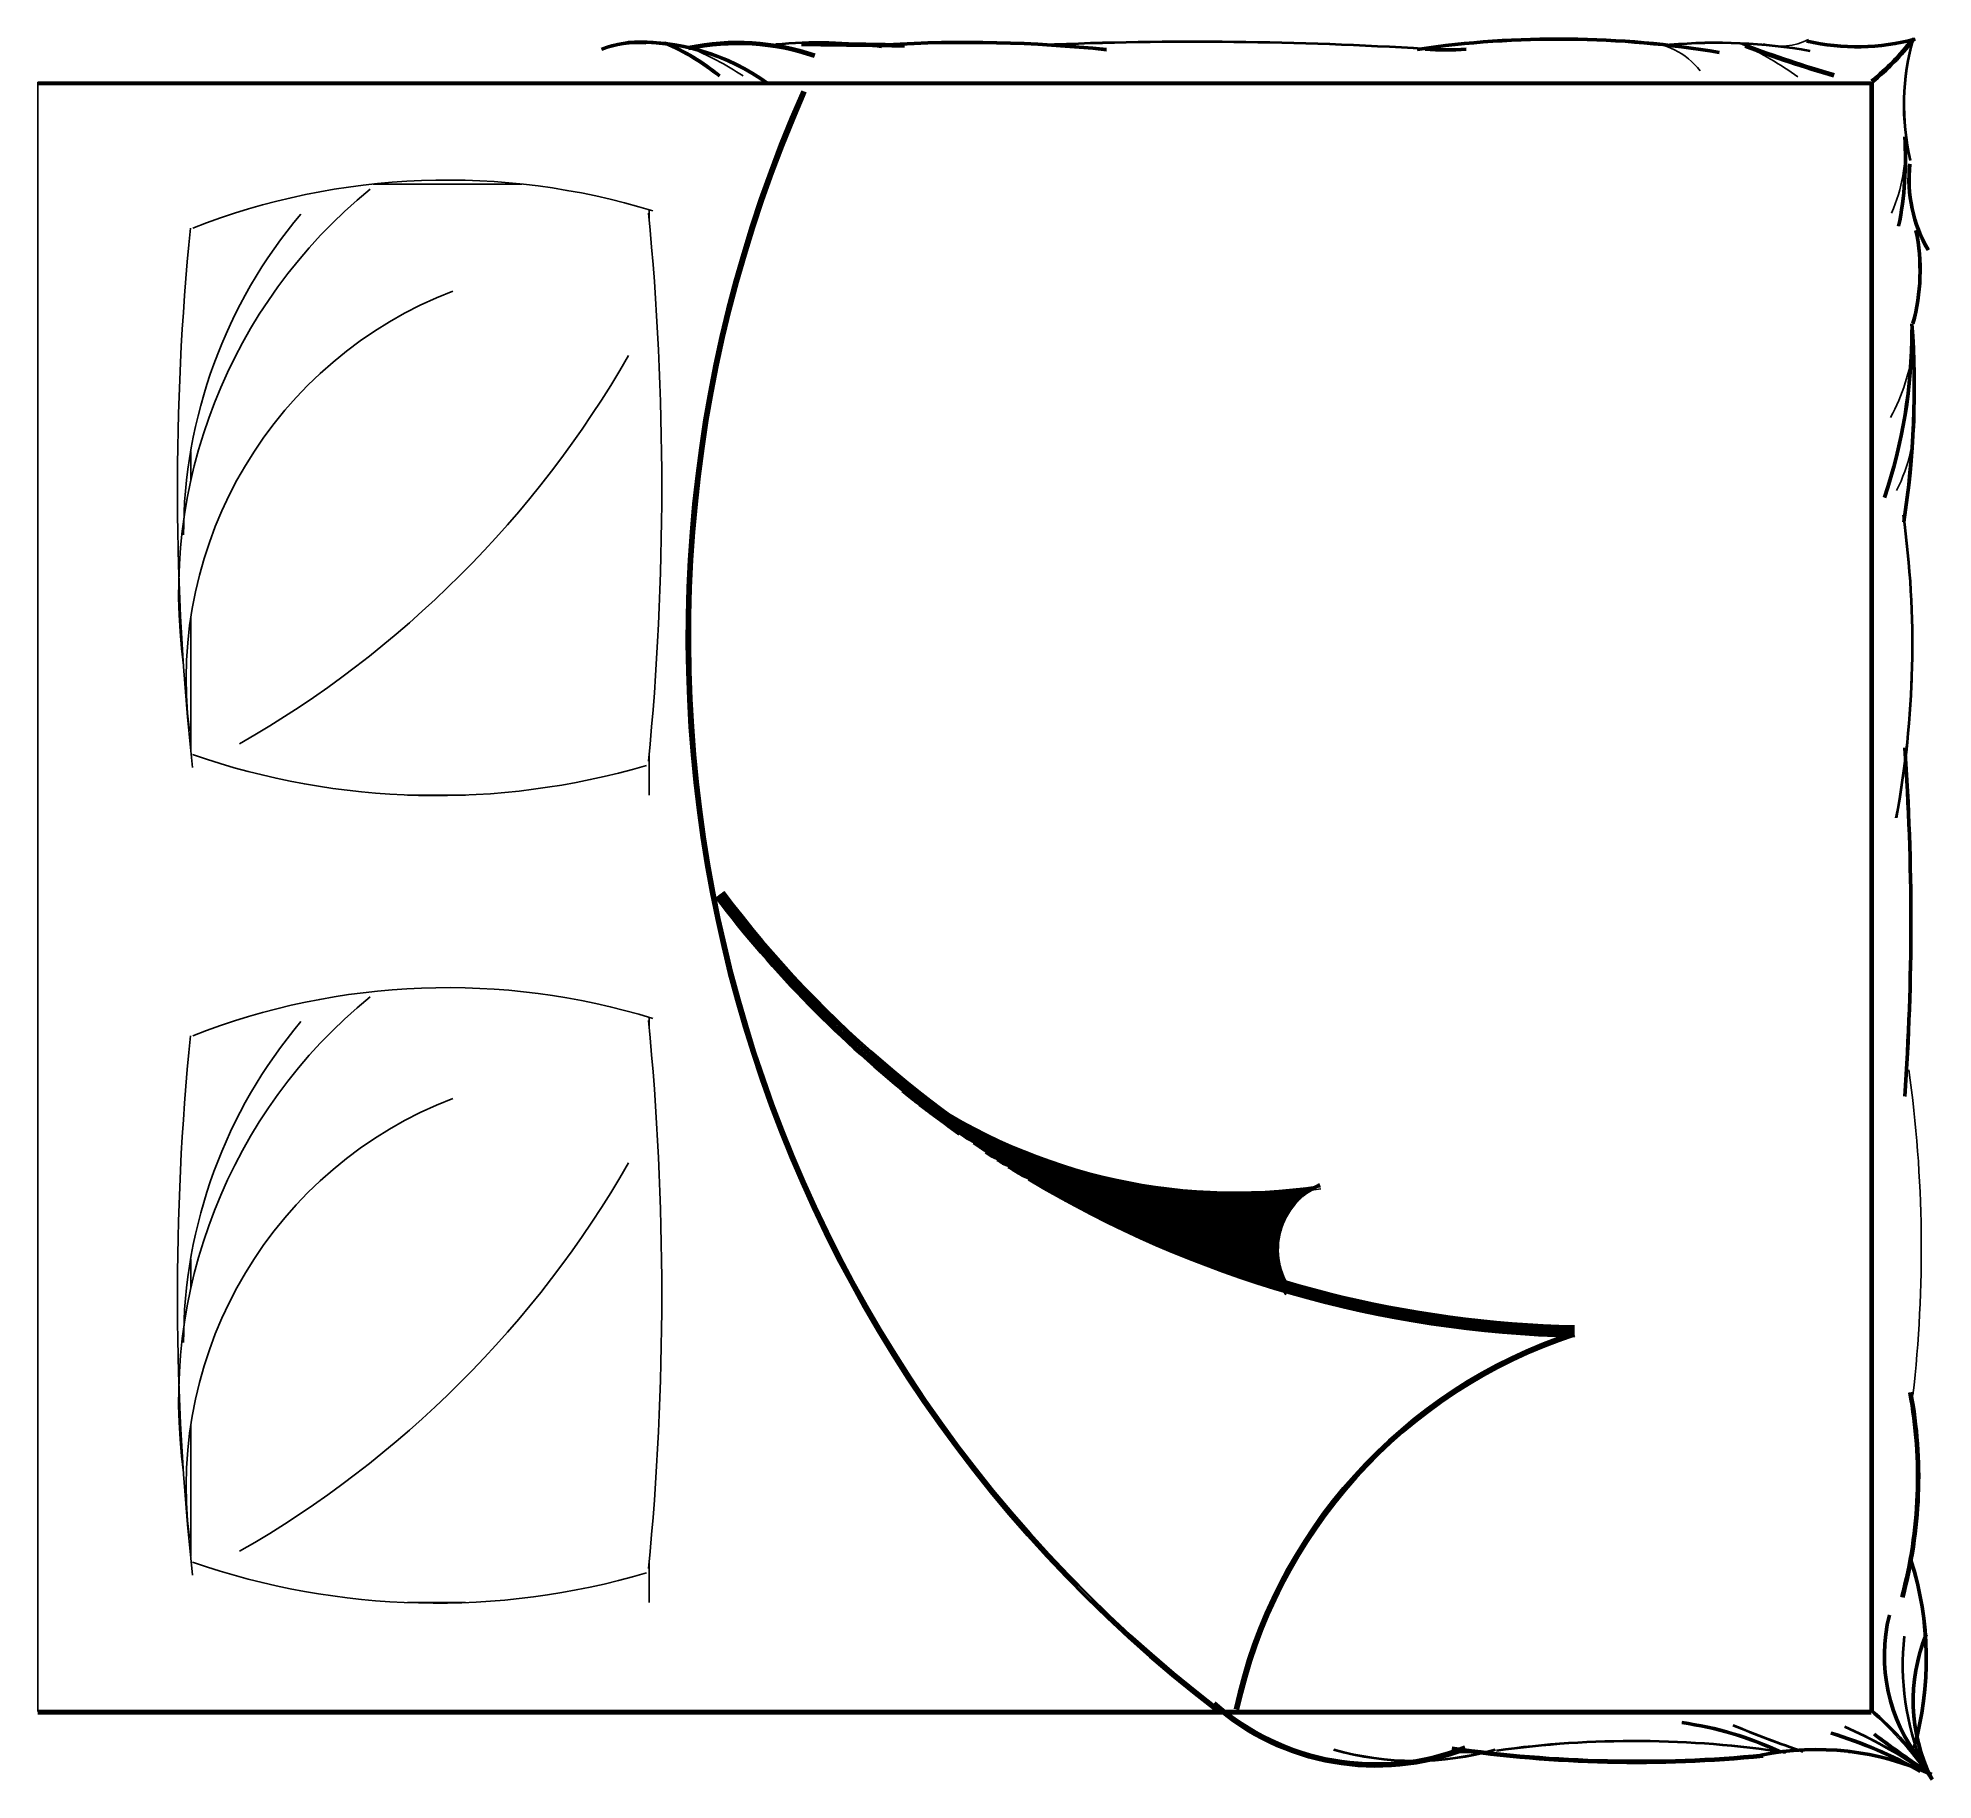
# Model space of a CAD drawing. Extents: x -85.31 to -83.45, y -78.49 to -76.78.
import ezdxf

# ---------------------------------------------------------------- set-up
doc = ezdxf.new("R2010")
doc.units = 0
doc.header["$MEASUREMENT"] = 0
doc.layers.get('0').update_dxf_attribs({"linetype": 'CONTINUOUS'})

msp = doc.modelspace()

# ---------------------------------------------------------------- linework, layer by layer
for p, q in [((-84.7273, -76.7815), (-84.705, -76.7815)), ((-84.7273, -76.7815), (-84.705, -76.7815)), ((-84.6277, -76.7815), (-84.6164, -76.7815)), ((-84.6277, -76.7815), (-84.6164, -76.7815)), ((-85.3091, -76.8215), (-83.5091, -76.8215)), ((-85.3091, -76.8215), (-85.3091, -78.4215)), ((-85.3091, -76.8225), (-83.5091, -76.8225)), ((-85.3091, -76.8235), (-83.5091, -76.8235)), ((-83.5101, -76.8215), (-83.5101, -78.4215)), ((-83.5091, -76.8215), (-83.5091, -78.4215)), ((-83.5081, -76.8215), (-83.5081, -78.4215)), ((-83.5071, -76.8215), (-83.5071, -78.4215)), ((-84.98, -76.9215), (-84.8339, -76.9215)), ((-84.5954, -76.9215), (-84.5928, -76.9215)), ((-84.7091, -76.9467), (-84.7091, -76.955)), ((-85.1591, -77.1841), (-85.1591, -77.2132)), ((-85.1591, -77.3478), (-85.1591, -77.4759)), ((-83.4691, -77.3365), (-83.4691, -77.411)), ((-84.7091, -77.4831), (-84.7091, -77.5215)), ((-84.9464, -77.5215), (-84.8894, -77.5215)), ((-84.7091, -77.7396), (-84.7091, -77.7479)), ((-85.1591, -77.9771), (-85.1591, -78.0061)), ((-85.1591, -78.1408), (-85.1591, -78.2689)), ((-84.7091, -78.276), (-84.7091, -78.3144)), ((-84.9464, -78.3144), (-84.8894, -78.3144)), ((-85.3091, -78.4205), (-83.5091, -78.4205)), ((-85.3091, -78.4205), (-83.5091, -78.4205)), ((-85.3091, -78.4215), (-83.5091, -78.4215)), ((-85.3091, -78.4215), (-83.5091, -78.4215)), ((-85.3091, -78.4225), (-83.5091, -78.4225)), ((-85.3091, -78.4235), (-83.5091, -78.4235)), ((-83.913, -78.4615), (-83.8797, -78.4615)), ((-83.608, -78.4615), (-83.5939, -78.4615)), ((-83.5315, -78.4615), (-83.5174, -78.4615)), ((-83.4703, -78.4615), (-83.4691, -78.4615))]:
    msp.add_line(p, q)
msp.add_lwpolyline([(-85.3091, -78.4215), (-83.5091, -78.4215)])
for centre, radius, start, end in [((-84.7203, -76.8768), 0.0956, 84.9913, 112.0393), ((-84.7203, -76.8768), 0.0946, 84.9913, 112.0393), ((-84.7203, -76.8768), 0.0936, 84.9913, 112.0393), ((-84.7178, -76.9956), 0.2145, 53.9974, 93.1204), ((-84.7178, -76.9956), 0.2135, 53.9974, 93.1204), ((-84.7178, -76.9956), 0.2125, 53.9974, 93.1204), ((-84.7744, -76.9774), 0.2096, 50.3223, 67.4207), ((-84.7744, -76.9774), 0.2106, 50.3223, 67.4207), ((-84.7744, -76.9774), 0.2116, 50.3223, 67.4207), ((-84.6221, -77.0191), 0.2377, 71.327, 101.7796), ((-84.6221, -77.0191), 0.2367, 71.327, 101.7796), ((-84.6221, -77.0191), 0.2357, 71.327, 101.7796), ((-84.6221, -77.0191), 0.2347, 71.327, 101.7796), ((-84.8011, -77.0994), 0.3388, 57.0327, 67.2301), ((-84.5426, -77.193), 0.4113, 81.3587, 95.884), ((-84.5426, -77.193), 0.4103, 81.3587, 95.884), ((-84.686, -89.2033), 12.4216, 88.94892, 89.41617), ((-84.686, -89.2033), 12.4206, 88.94892, 89.41617), ((-84.686, -89.2033), 12.4196, 88.94892, 89.41617), ((-84.686, -89.2033), 12.4186, 88.94892, 89.41617), ((-84.3966, -78.0941), 1.3128, 84.0202, 93.4647), ((-84.3966, -78.0941), 1.3118, 84.0202, 93.4647), ((-84.3966, -78.0941), 1.3108, 84.0202, 93.4647), ((-84.1733, -80.4035), 3.6224, 86.4178, 92.3647), ((-84.1733, -80.4035), 3.6214, 86.4178, 92.3647), ((-83.8161, -77.7308), 0.9528, 80.4601, 98.3838), ((-83.8161, -77.7308), 0.9518, 80.4601, 98.3838), ((-83.8161, -77.7308), 0.9508, 80.4601, 98.3838), ((-83.927, -76.4688), 0.3209, 266.4178, 273.5822), ((-83.927, -76.4688), 0.3219, 266.4178, 273.5822), ((-83.927, -76.4688), 0.3199, 266.4178, 273.5822), ((-83.734, -76.8541), 0.0719, 37.6818, 90.0501), ((-83.6605, -77.3012), 0.5191, 79.8726, 95.1544), ((-83.6605, -77.3012), 0.5181, 79.8726, 95.1544), ((-83.781, -77.0967), 0.3445, 54.5446, 65.1326), ((-83.239, -75.7482), 1.1111, 249.2159, 253.9559), ((-83.239, -75.7482), 1.1101, 249.2159, 253.9559), ((-83.239, -75.7482), 1.1091, 249.2159, 253.9559), ((-83.239, -75.7482), 1.1081, 249.2159, 253.9559), ((-83.5985, -76.7238), 0.0623, 254.607, 296.5539), ((-83.5232, -76.5653), 0.2223, 257.1669, 284.9923), ((-83.5232, -76.5653), 0.2213, 257.1669, 284.9923), ((-83.5232, -76.5653), 0.2203, 257.1669, 284.9923), ((-83.655, -76.6377), 0.2329, 308.6782, 322.6668), ((-83.655, -76.6377), 0.2339, 308.6782, 322.6668), ((-83.655, -76.6377), 0.2349, 308.6782, 322.6668), ((-83.655, -76.6377), 0.2349, 308.6782, 322.6668), ((-83.655, -76.6377), 0.2359, 308.6782, 322.6668), ((-83.2409, -76.8438), 0.2366, 163.8364, 193.296), ((-83.2409, -76.8438), 0.2356, 163.8364, 193.296), ((-83.344, -77.3672), 1.3284, 156.1332, 232.5736), ((-83.344, -77.3672), 1.3274, 156.1332, 232.5736), ((-83.344, -77.3672), 1.3264, 156.1332, 232.5736), ((-83.344, -77.3672), 1.3254, 156.1332, 232.5736), ((-83.344, -77.3672), 1.3244, 156.1332, 232.5736), ((-83.6349, -76.886), 0.1591, 336.3361, 3.9735), ((-83.8073, -76.8965), 0.3307, 348.4912, 3.6985), ((-83.8073, -76.8965), 0.3317, 348.4912, 3.6985), ((-83.8073, -76.8965), 0.3327, 348.4912, 3.6985), ((-83.3356, -76.9169), 0.1375, 173.6532, 210.5648), ((-84.9069, -77.6042), 0.6867, 72.9266, 111.3703), ((-83.3356, -76.9169), 0.1365, 173.6532, 210.5648), ((-83.3356, -76.9169), 0.1355, 173.6532, 210.5648), ((-84.6591, -77.3229), 0.5119, 129.2353, 187.9954), ((-84.6772, -77.2661), 0.4889, 139.8539, 179.9714), ((-87.4967, -77.219), 2.8001, 354.4855, 5.5145), ((-82.6179, -77.2194), 2.5542, 174.2777, 186.1812), ((-83.6573, -77.0065), 0.1951, 344.6485, 11.6116), ((-83.6573, -77.0065), 0.1961, 344.6485, 11.6116), ((-83.6573, -77.0065), 0.1971, 344.6485, 11.6116), ((-84.755, -77.4077), 0.4085, 111.0458, 187.1149), ((-83.9825, -77.065), 0.5123, 341.3566, 0.0346), ((-83.9825, -77.065), 0.5133, 341.3566, 0.0346), ((-83.9825, -77.065), 0.5143, 341.3566, 0.0346), ((-84.3339, -77.1206), 0.8659, 351.2035, 4.0923), ((-84.3339, -77.1206), 0.8669, 351.2035, 4.0923), ((-84.3339, -77.1206), 0.8679, 351.2035, 4.0923), ((-83.6498, -77.0619), 0.1825, 330.9529, 354.113), ((-85.6233, -76.5763), 1.031, 299.7932, 330.1396), ((-83.6378, -77.1459), 0.1716, 333.5148, 0.7839), ((-84.3859, -77.3738), 0.9166, 349.3213, 7.9841), ((-84.3859, -77.3738), 0.9176, 349.3213, 7.9841), ((-85.8844, -77.6461), 2.4132, 355.9353, 4.0647), ((-85.8844, -77.6461), 2.4142, 355.9353, 4.0647), ((-85.8844, -77.6461), 2.4152, 355.9353, 4.0647), ((-84.9179, -76.791), 0.731, 250.8933, 286.382), ((-83.7789, -76.9691), 1.0837, 217.0578, 231.883), ((-83.7789, -76.9691), 1.0827, 217.0578, 268.8544), ((-83.7789, -76.9691), 1.0827, 217.0578, 235.1947), ((-83.7789, -76.9691), 1.0817, 217.0578, 268.8544), ((-83.7789, -76.9691), 1.0807, 217.0578, 268.8544), ((-83.7789, -76.9691), 1.0797, 217.0578, 268.8544), ((-83.7789, -76.9691), 1.0787, 217.0578, 268.8544), ((-83.7789, -76.9691), 1.0777, 217.0578, 268.8544), ((-83.7789, -76.9691), 1.0767, 217.0578, 268.8544), ((-83.7789, -76.9691), 1.0757, 217.0578, 268.8544), ((-83.7789, -76.9691), 1.0747, 217.0578, 268.8544), ((-83.7789, -76.9691), 1.0747, 217.0578, 268.8544), ((-83.7789, -76.9691), 1.0737, 217.0578, 268.8544), ((-84.6591, -78.1159), 0.5119, 129.2353, 187.9954), ((-84.9069, -78.3972), 0.6867, 72.9266, 111.3703), ((-82.6179, -78.0124), 2.5542, 174.2777, 186.1812), ((-84.6772, -78.0591), 0.4889, 139.8539, 179.9714), ((-87.4967, -78.012), 2.8001, 354.4855, 5.5145), ((-84.7259, -77.9668), 1.2659, 353.468, 7.9661), ((-84.1331, -77.3577), 0.5597, 233.961, 277.1069), ((-84.1331, -77.3577), 0.5587, 233.961, 277.2941), ((-84.1331, -77.3577), 0.5577, 233.961, 277.4983), ((-83.7789, -76.9691), 1.0847, 231.0363, 234.7543), ((-84.1331, -77.3577), 0.5567, 233.961, 278.6169), ((-83.7789, -76.9691), 1.0837, 231.0348, 235.1979), ((-84.1331, -77.3577), 0.5557, 233.961, 277.9764), ((-84.1331, -77.3577), 0.5547, 233.961, 278.6169), ((-84.1331, -77.3577), 0.5537, 233.961, 278.6169), ((-84.755, -78.2006), 0.4085, 111.0458, 187.1149), ((-84.1331, -77.3577), 0.5617, 235.8476, 276.7726), ((-84.1331, -77.3577), 0.5607, 235.8511, 276.9338), ((-84.1331, -77.3577), 0.5627, 237.2065, 276.6217), ((-83.7789, -76.9691), 1.0837, 232.589, 235.1979), ((-84.1331, -77.3577), 0.5637, 238.3932, 276.4798), ((-84.1331, -77.3577), 0.5647, 239.4599, 276.346), ((-84.1331, -77.3577), 0.5657, 240.4366, 276.2195), ((-84.1331, -77.3577), 0.5667, 242.1973, 276.0995), ((-83.7789, -76.9691), 1.0837, 235.6204, 268.8544), ((-84.1331, -77.3577), 0.5677, 242.9982, 275.9855), ((-83.7789, -76.9691), 1.0837, 235.6204, 238.7475), ((-83.7789, -76.9691), 1.0827, 235.617, 268.8544), ((-84.1331, -77.3577), 0.5687, 243.7584, 275.877), ((-85.6233, -77.3692), 1.031, 299.7932, 330.1396), ((-84.1331, -77.3577), 0.5707, 244.4761, 275.6748), ((-83.7789, -76.9691), 1.0847, 236.4105, 236.7796), ((-84.1331, -77.3577), 0.5697, 244.4832, 275.7735), ((-84.1331, -77.3577), 0.5717, 245.1698, 275.5806), ((-84.1331, -77.3577), 0.5727, 245.8362, 275.4904), ((-83.7789, -76.9691), 1.0847, 237.1351, 237.4784), ((-84.1331, -77.3577), 0.5737, 246.4782, 275.4042), ((-84.1331, -77.3577), 0.5747, 247.0982, 275.3216), ((-84.1331, -77.3577), 0.5747, 247.0982, 275.3216), ((-83.7789, -76.9691), 1.0847, 237.8108, 238.7522), ((-84.1331, -77.3577), 0.5757, 247.6982, 275.2425), ((-84.1331, -77.3577), 0.5757, 247.6982, 275.2425), ((-84.1331, -77.3577), 0.5767, 248.28, 275.1668), ((-84.1331, -77.3577), 0.5777, 248.8451, 275.0942), ((-83.7789, -76.9691), 1.0847, 239.0499, 268.8544), ((-84.1331, -77.3577), 0.5787, 249.3948, 275.0246), ((-83.7789, -76.9691), 1.0837, 239.0451, 268.8544), ((-84.1331, -77.3577), 0.5797, 249.9303, 274.9579), ((-84.1331, -77.3577), 0.5807, 250.4525, 274.8939), ((-84.023, -77.9678), 0.0713, 120.6264, 216.0121), ((-84.023, -77.9678), 0.0703, 113.4423, 216.0121), ((-84.023, -77.9678), 0.0693, 113.4423, 216.0121), ((-84.023, -77.9678), 0.0683, 113.4423, 216.0121), ((-84.1331, -77.3577), 0.5817, 250.9623, 274.8326), ((-84.1331, -77.3577), 0.5827, 251.4607, 274.7739), ((-84.1331, -77.3577), 0.5837, 251.9481, 274.7177), ((-84.1331, -77.3577), 0.5847, 252.4254, 274.6638), ((-84.1331, -77.3577), 0.5857, 252.8931, 274.6122), ((-84.1331, -77.3577), 0.5867, 253.3516, 274.5629), ((-84.1331, -77.3577), 0.5877, 253.8016, 274.5158), ((-84.1331, -77.3577), 0.5887, 254.2434, 274.4707), ((-84.023, -77.9678), 0.1243, 153.0074, 190.3157), ((-84.023, -77.9678), 0.1233, 152.7706, 190.5846), ((-84.023, -77.9678), 0.1223, 152.5281, 190.858), ((-84.023, -77.9678), 0.1213, 152.2799, 191.136), ((-84.023, -77.9678), 0.1203, 152.0257, 191.4187), ((-84.023, -77.9678), 0.1193, 151.7653, 191.7064), ((-84.023, -77.9678), 0.1183, 151.4986, 191.9991), ((-84.023, -77.9678), 0.1173, 151.2253, 192.297), ((-84.023, -77.9678), 0.1163, 150.9451, 192.6003), ((-84.023, -77.9678), 0.1163, 150.9451, 192.6003), ((-84.023, -77.9678), 0.1163, 150.9451, 192.6003), ((-84.023, -77.9678), 0.1153, 150.658, 192.9091), ((-84.023, -77.9678), 0.1153, 150.658, 192.9091), ((-84.023, -77.9678), 0.1143, 150.3635, 193.2236), ((-84.023, -77.9678), 0.1133, 150.0614, 193.544), ((-84.023, -77.9678), 0.1123, 149.7515, 193.8705), ((-84.023, -77.9678), 0.1113, 149.4335, 194.2034), ((-84.023, -77.9678), 0.1103, 149.107, 194.5427), ((-84.023, -77.9678), 0.1093, 148.7717, 194.8888), ((-84.023, -77.9678), 0.1083, 148.4273, 195.2419), ((-84.023, -77.9678), 0.1073, 148.0734, 195.6022), ((-84.023, -77.9678), 0.1063, 147.7096, 195.9699), ((-84.023, -77.9678), 0.1053, 147.3355, 196.3455), ((-84.023, -77.9678), 0.1043, 146.9507, 196.7291), ((-84.023, -77.9678), 0.1033, 146.5546, 197.121), ((-84.023, -77.9678), 0.1023, 146.1469, 197.5217), ((-84.023, -77.9678), 0.1013, 145.7269, 197.9313), ((-84.023, -77.9678), 0.1003, 145.2941, 198.3504), ((-84.023, -77.9678), 0.0993, 144.8479, 198.7792), ((-84.023, -77.9678), 0.0983, 144.3875, 199.2182), ((-84.023, -77.9678), 0.0973, 143.9124, 199.6677), ((-84.023, -77.9678), 0.0963, 143.4217, 200.1284), ((-84.023, -77.9678), 0.0953, 142.9147, 200.6005), ((-84.023, -77.9678), 0.0953, 142.9147, 200.6005), ((-84.023, -77.9678), 0.0943, 142.3903, 201.0847), ((-84.023, -77.9678), 0.0933, 141.8477, 201.5815), ((-84.023, -77.9678), 0.0923, 141.2857, 202.0915), ((-84.023, -77.9678), 0.0913, 140.7033, 202.6154), ((-84.023, -77.9678), 0.0903, 140.0991, 203.1537), ((-84.023, -77.9678), 0.0893, 139.4718, 203.7072), ((-84.023, -77.9678), 0.0883, 138.8198, 204.2768), ((-84.023, -77.9678), 0.0873, 138.1413, 204.8632), ((-84.023, -77.9678), 0.0863, 137.4345, 205.4673), ((-84.023, -77.9678), 0.0853, 136.6972, 206.0902), ((-84.023, -77.9678), 0.0843, 135.927, 206.7329), ((-84.023, -77.9678), 0.0833, 135.1211, 207.3966), ((-84.023, -77.9678), 0.0823, 134.2764, 208.0826), ((-84.023, -77.9678), 0.0813, 133.3893, 208.7922), ((-84.023, -77.9678), 0.0803, 132.4556, 209.5269), ((-84.023, -77.9678), 0.0793, 131.4703, 210.2886), ((-84.023, -77.9678), 0.0783, 130.4276, 211.079), ((-84.023, -77.9678), 0.0773, 129.3204, 211.9002), ((-84.023, -77.9678), 0.0763, 128.1402, 212.7546), ((-84.023, -77.9678), 0.0753, 126.876, 216.0121), ((-84.023, -77.9678), 0.0743, 125.5143, 214.5738), ((-84.023, -77.9678), 0.0733, 124.0369, 216.0121), ((-84.023, -77.9678), 0.0723, 122.4192, 216.0121), ((-84.1331, -77.3577), 0.5897, 254.6775, 274.4277), ((-84.1331, -77.3577), 0.5897, 254.6775, 274.4277), ((-84.1331, -77.3577), 0.5907, 255.1041, 274.3867), ((-84.1331, -77.3577), 0.5917, 255.5237, 274.3476), ((-84.1331, -77.3577), 0.5927, 255.9366, 274.3105), ((-84.1331, -77.3577), 0.5937, 256.3431, 274.2752), ((-84.1331, -77.3577), 0.5947, 256.7433, 274.2417), ((-84.1331, -77.3577), 0.5957, 257.1377, 274.2099), ((-84.1331, -77.3577), 0.5967, 257.5264, 274.18), ((-84.1331, -77.3577), 0.5977, 257.9096, 274.1517), ((-84.1331, -77.3577), 0.5987, 258.2876, 274.1251), ((-84.1331, -77.3577), 0.5997, 258.6605, 274.1001), ((-84.1331, -77.3577), 0.6007, 259.0286, 274.0768), ((-84.1331, -77.3577), 0.6017, 259.392, 274.0551), ((-84.1331, -77.3577), 0.6027, 259.7508, 274.0349), ((-84.1331, -77.3577), 0.6037, 260.1053, 274.0162), ((-84.1331, -77.3577), 0.6047, 260.4555, 273.9991), ((-84.1331, -77.3577), 0.6057, 260.8016, 273.9835), ((-84.1331, -77.3577), 0.6067, 261.1438, 273.9694), ((-84.1331, -77.3577), 0.6077, 261.482, 273.9568), ((-84.1331, -77.3577), 0.6087, 261.8166, 273.9456), ((-84.1331, -77.3577), 0.6097, 262.1475, 273.9358), ((-84.1331, -77.3577), 0.6107, 262.475, 273.9275), ((-84.1331, -77.3577), 0.6117, 262.799, 273.9206), ((-84.1331, -77.3577), 0.6127, 263.1197, 273.9151), ((-84.1331, -77.3577), 0.6137, 263.4371, 273.9109), ((-84.1331, -77.3577), 0.6147, 263.7514, 273.9082), ((-84.1331, -77.3577), 0.6157, 264.0627, 273.9068), ((-84.1331, -77.3577), 0.6167, 264.371, 273.9068), ((-84.1331, -77.3577), 0.6177, 264.6763, 273.9082), ((-84.1331, -77.3577), 0.6177, 264.6763, 273.9082), ((-84.1331, -77.3577), 0.6187, 264.9789, 273.9109), ((-83.6462, -78.523), 0.499, 108.1304, 167.9335), ((-83.6462, -78.523), 0.498, 108.1304, 167.9335), ((-83.6462, -78.523), 0.497, 108.1304, 167.9335), ((-83.6462, -78.523), 0.496, 108.1304, 167.9335), ((-83.6462, -78.523), 0.496, 108.1304, 167.9335), ((-83.6462, -78.523), 0.495, 108.1304, 167.9335), ((-83.9157, -78.1911), 0.4511, 344.8913, 10.5672), ((-83.9157, -78.1911), 0.4521, 344.8913, 10.5672), ((-83.9157, -78.1911), 0.4531, 344.8913, 10.5672), ((-83.9157, -78.1911), 0.4541, 344.8913, 10.5672), ((-84.9179, -77.584), 0.731, 250.8933, 286.382), ((-83.7748, -78.3699), 0.3187, 344.1952, 17.6651), ((-83.7748, -78.3699), 0.3197, 344.1952, 17.6651), ((-83.7748, -78.3699), 0.3207, 344.1952, 17.6651), ((-83.3314, -78.367), 0.1659, 165.858, 218.4689), ((-83.3314, -78.367), 0.1649, 165.858, 218.4689), ((-83.3314, -78.367), 0.1639, 165.858, 218.4689), ((-83.2192, -78.3755), 0.2595, 173.7957, 202.3575), ((-83.2192, -78.3755), 0.2585, 173.7957, 202.3575), ((-83.2962, -78.4107), 0.1728, 157.7947, 206.2435), ((-83.2962, -78.4107), 0.1718, 157.7947, 206.2435), ((-83.2962, -78.4107), 0.1708, 157.7947, 206.2435), ((-83.9954, -78.233), 0.2429, 228.6435, 291.3381), ((-83.9954, -78.233), 0.2419, 228.6435, 291.3381), ((-83.9954, -78.233), 0.2409, 228.6435, 291.3381), ((-83.9954, -78.233), 0.2399, 228.6435, 291.3381), ((-83.9954, -78.233), 0.2389, 228.6435, 291.3381), ((-83.7317, -78.6768), 0.3387, 33.7306, 49.2955), ((-83.7317, -78.6768), 0.3397, 33.7306, 49.2955), ((-83.7317, -78.6768), 0.3397, 33.7306, 49.2955), ((-83.7317, -78.6768), 0.3397, 33.7306, 49.2955), ((-83.7317, -78.6768), 0.3397, 33.7306, 49.2955), ((-83.7317, -78.6768), 0.3397, 33.7306, 49.2955), ((-83.7317, -78.6768), 0.3407, 33.7306, 49.2955), ((-83.7317, -78.6768), 0.3407, 33.7306, 49.2955), ((-83.7317, -78.6768), 0.3407, 33.7306, 49.2955), ((-83.7317, -78.6768), 0.3407, 33.7306, 49.2955), ((-83.7413, -78.7646), 0.3345, 64.6764, 82.0717), ((-83.7413, -78.7646), 0.3355, 64.6764, 82.0717), ((-83.7413, -78.7646), 0.3365, 64.6764, 82.0717), ((-83.2015, -77.361), 1.1623, 247.5594, 251.1925), ((-83.2015, -77.361), 1.1613, 247.5594, 251.1925), ((-83.6789, -78.8677), 0.4437, 60.677, 72.9762), ((-83.6789, -78.8677), 0.4447, 60.677, 72.9762), ((-83.6789, -78.8677), 0.4457, 60.677, 72.9762), ((-83.7275, -78.8701), 0.4741, 55.6694, 66.0936), ((-83.7275, -78.8701), 0.4751, 55.6694, 66.0936), ((-82.6957, -77.3615), 1.3531, 233.1617, 235.7225), ((-82.6957, -77.3615), 1.3521, 233.1617, 235.7225), ((-82.6957, -77.3615), 1.3511, 233.1617, 235.7225), ((-83.9575, -78.1824), 0.288, 253.984, 286.016), ((-83.9575, -78.1824), 0.287, 253.984, 286.016), ((-83.7391, -77.1961), 1.2762, 261.8072, 275.5751), ((-83.7391, -77.1961), 1.2752, 261.8072, 275.5751), ((-83.7391, -77.1961), 1.2742, 261.8072, 275.5751), ((-83.7391, -77.1961), 1.2732, 261.8072, 275.5751), ((-83.7419, -79.4257), 0.9759, 81.2258, 97.9682), ((-83.7419, -79.4257), 0.9749, 81.2258, 97.9682), ((-83.5627, -78.7298), 0.2721, 65.3995, 101.6346), ((-83.5627, -78.7298), 0.2711, 65.3995, 101.6346), ((-83.5627, -78.7298), 0.2701, 65.3995, 101.6346)]:
    msp.add_arc(centre, radius, start, end)

doc.saveas('drawing.dxf')
